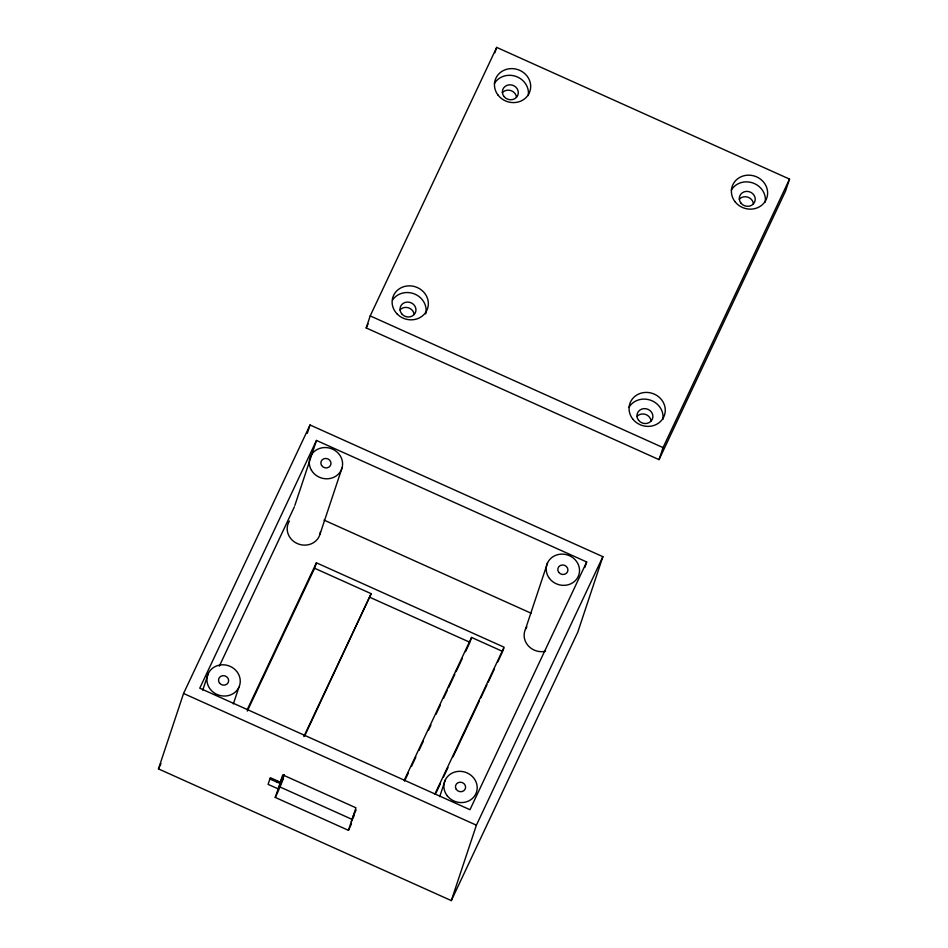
<?xml version="1.0" encoding="UTF-8"?>
<svg xmlns="http://www.w3.org/2000/svg" width="948" height="948" viewBox="0 0 948 948"><rect width="100%" height="100%" fill="white"/><g stroke="black" fill="none" stroke-linecap="round" stroke-linejoin="round"><path stroke-width="1.42" d="M351.495 823.848L348.437 830.33L275.228 797.41L280.051 783.451L276.697 782.005L276.97 780.678M275.228 797.41C277.859 793.073 290.538 761.434 278.096 788.819L268.094 784.375L270.31 777.692L280.3 782.183L280.051 783.451L284.021 774.694M158.47 768.899L183.557 693.474L310.043 424.977L602.881 556.677L577.794 632.103L451.307 900.6L158.47 768.899L160.994 763.555M202.765 690.108L208.276 673.53M307.259 433.355L310.043 424.977M294.864 505.391L316.478 440.441L586.682 561.963L584.845 567.496M233.374 703.878L238.896 687.3A16.803 15.5 18.4 0 0 221.654 664.821A16.803 15.5 18.4 0 0 210.207 689.125A16.803 15.5 18.4 0 0 238.896 687.3M366.201 327.937L370.206 315.897L496.693 47.4L789.53 179.101L785.525 191.141L659.038 459.638L366.201 327.937L368.085 323.932M319.962 534.293L342.027 467.968M247.298 711.083L314.594 568.243L316.407 562.804L504.087 647.211L434.907 794.069M494.903 52.744L496.693 47.4M282.777 778.877L284.139 774.8M304.545 736.181L371.166 593.685L314.594 568.243M348.437 830.33L355.938 807.803L282.729 774.871L280.3 782.183L283.808 774.717M470.327 641.085L471.547 637.435L502.677 651.442L503.732 648.266M439.706 796.664L445.216 780.074M525.488 629.176L547.553 562.851M451.307 900.6L476.406 825.175L602.881 556.677M659.038 459.638L663.043 447.598L789.53 179.101M316.478 440.441L199.767 688.189L469.971 809.711L586.682 561.963M219.332 666.136L294.413 506.765M247.227 709.649L316.407 562.804M277.634 790.205L282.516 779.825M303.87 736.525L371.166 593.685M353.059 816.441L356.116 809.959M351.281 821.786L354.339 815.304M404.251 780.287L471.547 637.435M404.523 781.14L408.292 773.13M411.444 766.458L415.84 757.12M418.98 750.437L423.389 741.099M428.413 730.41L430.937 725.078M435.962 714.389L440.37 705.051M443.51 698.38L447.29 690.369M448.546 687.691L454.827 674.348M456.095 671.67L462.375 658.327M465.527 651.655L469.924 642.306L369.945 597.347M436.021 792.955L440.417 783.605M443.569 776.933L447.966 767.584M453.002 756.907L479.415 700.845M480.672 698.166L486.952 684.823M488.22 682.145L494.501 668.802M497.653 662.119L502.049 652.781M270.014 779.09L276.697 782.005M370.206 315.897L663.043 447.598M323.979 520.073L531.01 613.178M183.557 693.474L476.406 825.175M280.122 787.03L352.004 819.356M739.25 199.281A8.034 7.406 18.4 0 1 747.676 197.113A8.034 7.406 18.4 0 1 753.423 203.69M399.973 309.96A8.034 7.406 18.4 0 1 408.41 307.792A8.034 7.406 18.4 0 1 414.146 314.369M636.914 416.516A8.034 7.406 18.4 0 1 645.339 414.347A8.034 7.406 18.4 0 1 651.086 420.936M502.31 92.714A8.034 7.406 18.4 0 1 510.747 90.558A8.034 7.406 18.4 0 1 516.482 97.134M731.323 190.062A18.261 16.851 18.4 0 1 752.985 183A18.261 16.851 18.4 0 1 765.214 202.125M628.986 407.308A18.261 16.851 18.4 0 1 650.648 400.234A18.261 16.851 18.4 0 1 662.877 419.371M392.662 299.793A18.261 16.851 18.4 0 1 414.857 294.117A18.261 16.851 18.4 0 1 425.723 313.918M494.394 83.507A18.261 16.851 18.4 0 1 516.056 76.433A18.261 16.851 18.4 0 1 528.273 95.57M320.471 531.638A16.803 15.5 18.4 0 1 298.833 544.164A16.803 15.5 18.4 0 1 289.424 521.033M545.574 651.24A16.803 15.5 18.4 0 1 527.42 644.782A16.803 15.5 18.4 0 1 526.875 626.841M632.624 418.874A18.261 16.851 18.4 0 0 663.801 416.883A18.261 16.851 18.4 0 0 645.067 392.448A18.261 16.851 18.4 0 0 632.624 418.874M734.961 201.628A18.261 16.851 18.4 0 0 766.138 199.649A18.261 16.851 18.4 0 0 747.403 175.202A18.261 16.851 18.4 0 0 734.961 201.628M498.02 95.073A18.261 16.851 18.4 0 0 529.209 93.082A18.261 16.851 18.4 0 0 510.474 68.647A18.261 16.851 18.4 0 0 498.02 95.073M396.939 313.776A18.261 16.851 18.4 0 0 427.548 308.633A18.261 16.851 18.4 0 0 406.206 286.106A18.261 16.851 18.4 0 0 396.939 313.776M740.874 203.014A8.034 7.406 18.4 0 0 754.596 202.137A8.034 7.406 18.4 0 0 746.36 191.389A8.034 7.406 18.4 0 0 740.874 203.014M401.608 313.693A8.034 7.406 18.4 0 0 415.331 312.816A8.034 7.406 18.4 0 0 407.083 302.068A8.034 7.406 18.4 0 0 401.608 313.693M638.537 420.248A8.034 7.406 18.4 0 0 652.26 419.383A8.034 7.406 18.4 0 0 644.024 408.624A8.034 7.406 18.4 0 0 638.537 420.248M503.945 96.459A8.034 7.406 18.4 0 0 517.667 95.582A8.034 7.406 18.4 0 0 509.42 84.822A8.034 7.406 18.4 0 0 503.945 96.459M549.485 578.446A16.803 15.5 18.4 0 0 578.162 576.621A16.803 15.5 18.4 0 0 560.932 554.142A16.803 15.5 18.4 0 0 549.485 578.446M558.787 572.391A5.107 4.716 18.4 0 0 567.52 571.834A5.107 4.716 18.4 0 0 562.271 564.984A5.107 4.716 18.4 0 0 558.787 572.391M456.272 789.364A5.107 4.716 18.4 0 0 465.053 789.317A5.107 4.716 18.4 0 0 460.254 782.195A5.107 4.716 18.4 0 0 456.272 789.364M447.148 795.668A16.803 15.5 18.4 0 0 475.837 793.843A16.803 15.5 18.4 0 0 458.595 771.364A16.803 15.5 18.4 0 0 447.148 795.668M219.521 683.07A5.107 4.716 18.4 0 0 228.243 682.513A5.107 4.716 18.4 0 0 223.005 675.663A5.107 4.716 18.4 0 0 219.521 683.07M311.477 470.315A16.803 15.5 18.4 0 0 340.356 471.654A16.803 15.5 18.4 0 0 325.946 447.563A16.803 15.5 18.4 0 0 311.477 470.315M321.526 465.35A5.107 4.716 18.4 0 0 330.319 465.752A5.107 4.716 18.4 0 0 325.934 458.429A5.107 4.716 18.4 0 0 321.526 465.35"/></g></svg>
